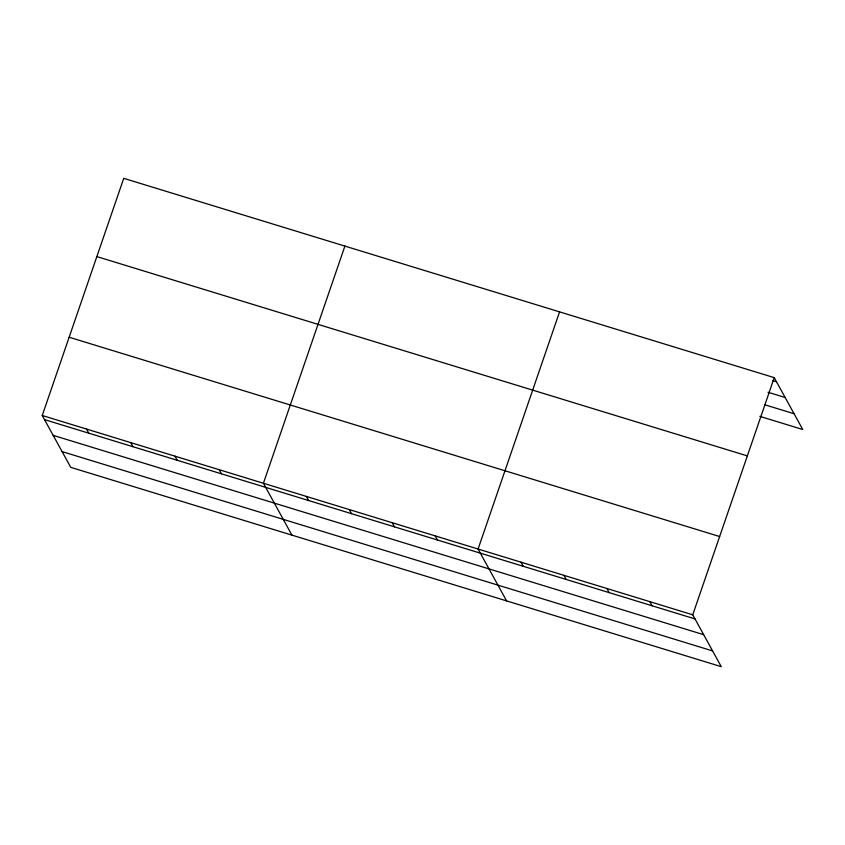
<?xml version="1.0" encoding="UTF-8"?>
<svg xmlns="http://www.w3.org/2000/svg" width="845" height="845" viewBox="0 0 845 845"><rect width="100%" height="100%" fill="white"/><g stroke="black" fill="none" stroke-linecap="round" stroke-linejoin="round"><path stroke-width="1.27" d="M42.25 415.497L692.742 614.801L721.26 666.663L70.758 467.359L42.25 415.497L123.74 178.337L774.242 377.641L802.75 429.503L759.813 416.353M344.908 246.096L263.418 483.255L291.926 535.128M559.57 311.868L478.08 549.028L506.599 600.901M692.742 614.801L774.242 377.641M772.816 380.63L776.502 381.75M767.989 392.249L785.163 397.509M764.651 404.723L794.089 413.744M96.848 256.595L747.35 455.899M69.142 337.229L719.634 536.533M44.51 419.616L695.002 618.92M53.172 435.365L703.674 634.679M62.097 451.6L712.599 650.914M649.816 601.651L652.076 605.759M606.879 588.49L609.139 592.609M563.942 575.339L566.213 579.459M521.016 562.189L523.277 566.298M435.143 535.878L437.414 539.997M392.217 522.728L394.478 526.836M349.281 509.567L351.541 513.686M306.355 496.416L308.615 500.525M219.182 469.704L221.443 473.823M174.947 456.152L177.218 460.271M130.721 442.6L132.982 446.72M86.486 429.049L88.746 433.168"/></g></svg>
